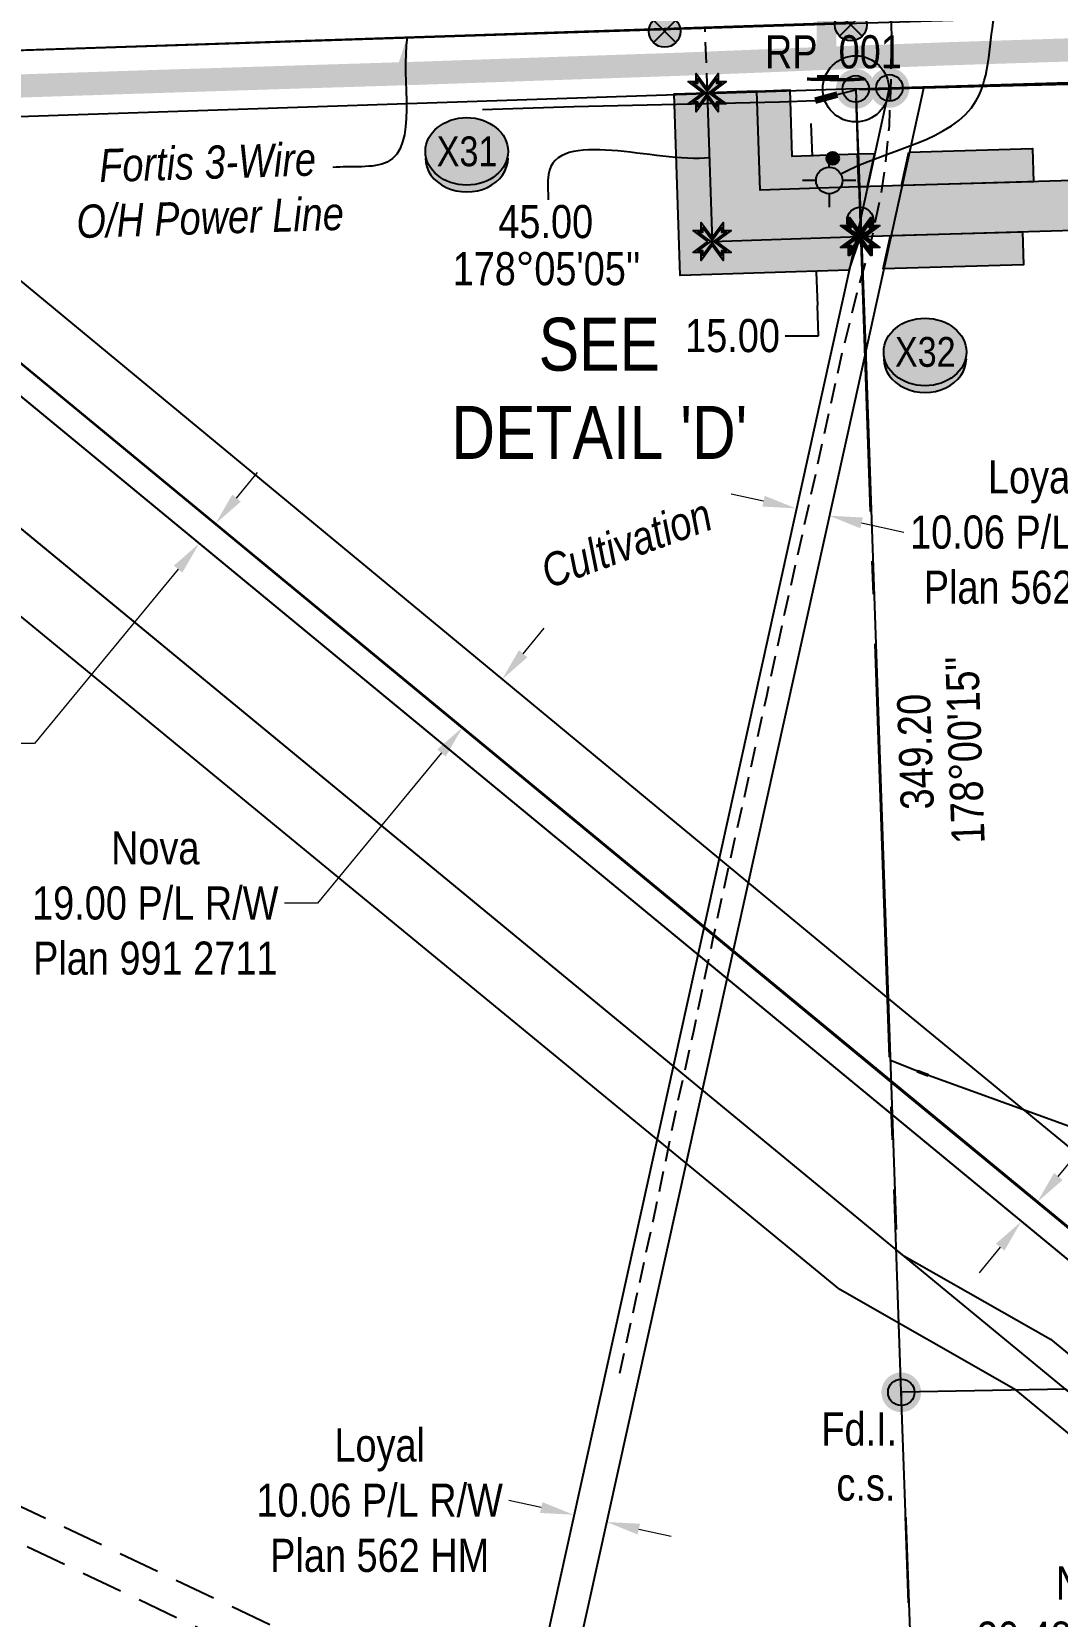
# Model space of a CAD drawing. Extents: x 675835 to 685285, y 5733153 to 5738077.
# Drawn here: x 676602.8 to 676912.8, y 5734398.7 to 5734877.5 of the extents above; entities that cross this region are included whole.
import ezdxf
from ezdxf.enums import TextEntityAlignment as Align

# ---------------------------------------------------------------- set-up
doc = ezdxf.new("R2010")
doc.units = 0
doc.header["$LTSCALE"] = 5
doc.header["$PDMODE"] = 34
doc.header["$PDSIZE"] = 0.03
for name, pattern in [('foc-FLOWLINE', [3.75, 2.5, -1.25]), ('foc-QUARTERLINE', [33, 25, -3, 2, -3]), ('foc-TIELINE', [1.875, 1.25, -0.625]), ('UG_PIPE', [1.875, 1.25, -0.625])]:
    doc.linetypes.add(name, pattern=pattern)
doc.layers.get('Defpoints').update_dxf_attribs({"color": 9})
for name, color, linetype in [('35', 37, 'Continuous'), ('AS-FENCE', 48, 'foc-FENCE'), ('AS-PIPE-UG', 44, 'UG_PIPE'), ('AS-POWER', 104, 'foc-POWER'), ('AS-POWER-EXISTING-PP', 72, 'Continuous'), ('AS-ROADS', 254, 'Continuous'), ('C-FLOWLINE', 13, 'foc-FLOWLINE'), ('C-RW', 13, 'Continuous'), ('DETAIL-T', 7, 'Continuous'), ('F-RW', 190, 'Continuous'), ('F-WS-S', 8, 'Continuous'), ('L-BD', 7, 'Continuous'), ('L-BD1', 253, 'Continuous'), ('L-MON', 1, 'Continuous'), ('L-MON-T', 1, 'Continuous'), ('L-SEC', 7, 'Continuous'), ('L-SECQ', 8, 'foc-QUARTERLINE'), ('L-TIE', 7, 'foc-TIELINE'), ('P-CROSSINGS', 250, 'Continuous'), ('P-PROPOSED', 10, 'Continuous'), ('P-PROPOSED-H', 21, 'Continuous'), ('P-TEMP-H4', 41, 'Continuous'), ('P-TEMP-H5', 41, 'Continuous'), ('P-TEMP_WORKSPACE4', 46, 'Continuous'), ('P-TEMP_WORKSPACE5', 46, 'Continuous'), ('P-TXT', 4, 'Continuous')]:
    doc.layers.add(name, color=color, linetype=linetype)
for name, color, linetype, lineweight in [('AS-GENERAL', 48, 'Continuous', 18), ('C-RW-T', 13, 'Continuous', 9), ('F-RW-T', 190, 'Continuous', 9), ('F-VCE-T', 190, 'Continuous', 9), ('T-TEXT', 48, 'Continuous', 18)]:
    doc.layers.add(name, color=color, linetype=linetype, lineweight=lineweight)
doc.layers.add('AS-STRUCTURE', color=7, linetype='Continuous', lineweight=30, true_color=0x595959)
doc.layers.add('AS-STRUCTURE-H', color=7, linetype='Continuous', true_color=0xa8a8a8)
doc.styles.add('80', font='ARIALN.TTF', dxfattribs={"height": 10})
doc.styles.add('80CG', font='ARIALN.TTF', dxfattribs={"height": 10})
doc.styles.add('80L', font='ARIALN.TTF', dxfattribs={"height": 10})
doc.styles.add('80LS', font='ARIALNI.TTF', dxfattribs={"height": 10})
doc.styles.add('Crossing', font='ARIALN.TTF', dxfattribs={"height": 10})
doc.styles.add('foc-LtypeFont', font='ARIALN.TTF', dxfattribs={"height": 7.35})
doc.linetypes.add('foc-FENCE', pattern='A,10,-1,["X",foc-LtypeFont,S=0.2,R=0,X=-0.625,Y=-0.75],-1.24', length=12.24)
doc.linetypes.add('foc-POWER', pattern='A,6,-1,["P",foc-LtypeFont,S=0.2,R=0,X=-0.625,Y=-0.75],-1.24,4', length=12.24)
doc.linetypes.add('foc-POWER-NOLINE', pattern='A,0,-4,["P",foc-LtypeFont,S=0.2,R=0,X=-0.625,Y=-0.75],-8.24', length=12.24)
doc.dimstyles.new('Compass 5 000', dxfattribs={"dimscale": 5, "dimtxt": 9, "dimasz": 2, "dimexe": 0.2, "dimexo": 0.0625, "dimgap": 0.5, "dimtad": 0, "dimtih": 1, "dimtoh": 1, "dimzin": 0, "dimdsep": 46, "dimtxsty": '80CG', "dimcen": 0.1, "dimse1": 1, "dimse2": 1, "dimclrd": 256, "dimclrt": 256, "dimaunit": 1, "dimadec": 4, "dimazin": 0, "dimtfac": 0.06, "dimtofl": 0, "dimtmove": 0, "dimatfit": 1, "dimfxl": 0.2, "dimtolj": 1, "dimtzin": 0, "dimlwd": -1, "dimarcsym": 0})

# ---------------------------------------------------------------- blocks, each defined once
blk = doc.blocks.new('*D410')
at = {"layer": 'Defpoints', "color": 0, "transparency": 16777216}
for p in [(676906.77, 5734523.84), (676925.7, 5734508.26), (676920.83, 5734502.34)]:
    blk.add_point(p, dxfattribs=at)
at = {"layer": 'F-VCE-T', "transparency": 16777216}
for p, q in [((676913.13, 5734531.56), (676932.09, 5734554.59)), ((676932.09, 5734554.59), (676942.09, 5734554.59)), ((676895.54, 5734510.2), (676889.19, 5734502.48))]:
    blk.add_line(p, q, dxfattribs=at)
for points in [[(676911.84, 5734532.62), (676914.42, 5734530.5), (676906.77, 5734523.84)], [(676894.26, 5734511.26), (676896.83, 5734509.14), (676901.9, 5734517.92)]]:
    blk.add_solid(points, dxfattribs=at)
at = {"layer": 'F-VCE-T', "transparency": 16777216, "insert": (676978.34, 5734554.59), "char_height": 10, "attachment_point": 5, "style": '80CG'}
blk.add_mtext('\\A1;Nova\\P7.62 P/L R/W\\PPlan 373 LK', dxfattribs=at)
blk = doc.blocks.new('*D418')
at = {"layer": 'Defpoints', "color": 0, "transparency": 16777216}
for p in [(676992.06, 5734443.52), (677007.32, 5734430.95), (676972.68, 5734419.99)]:
    blk.add_point(p, dxfattribs=at)
at = {"layer": 'F-RW-T', "transparency": 16777216}
for p, q in [((677013.68, 5734438.67), (677020.04, 5734446.39)), ((676981.59, 5734399.7), (676975.24, 5734391.98)), ((676975.24, 5734391.98), (676965.24, 5734391.98))]:
    blk.add_line(p, q, dxfattribs=at)
for points in [[(677012.39, 5734439.73), (677014.97, 5734437.61), (677007.32, 5734430.95)], [(676980.31, 5734400.76), (676982.88, 5734398.64), (676987.95, 5734407.42)]]:
    blk.add_solid(points, dxfattribs=at)
at = {"layer": 'F-RW-T', "transparency": 16777216, "insert": (676925.76, 5734391.98), "char_height": 10, "attachment_point": 5, "style": '80CG'}
blk.add_mtext('\\A1;Nova\\P30.48 P/L R/W\\PPlan 3318 JK', dxfattribs=at)
blk = doc.blocks.new('*D427')
at = {"layer": 'C-RW-T', "transparency": 16777216}
for p, q in [((676824.02, 5734735.62), (676814.26, 5734737.79)), ((676853.63, 5734729.07), (676866.47, 5734726.23))]:
    blk.add_line(p, q, dxfattribs=at)
for points in [[(676824.38, 5734737.25), (676823.66, 5734734), (676833.79, 5734733.46)], [(676853.99, 5734730.7), (676853.27, 5734727.44), (676843.87, 5734731.23)]]:
    blk.add_solid(points, dxfattribs=at)
at = {"layer": 'Defpoints', "color": 0, "transparency": 16777216}
for p in [(676834.39, 5734736.19), (676843.87, 5734731.23), (676844.47, 5734733.96)]:
    blk.add_point(p, dxfattribs=at)
at = {"layer": 'C-RW-T', "transparency": 16777216, "insert": (676905.56, 5734726.23), "char_height": 10, "attachment_point": 5, "style": '80CG'}
blk.add_mtext('\\A1;Loyal\\P10.06 P/L R/W\\PPlan 562 HM', dxfattribs=at)
blk = doc.blocks.new('fdia')
at = {"color": 255, "const_width": 1}
blk.add_lwpolyline([(-0.5, 0, 1), (0.5, 0, 1)], format="xyb", close=True, dxfattribs=at)
blk = doc.blocks.new('Fdiaa')
blk.add_blockref('fdia', (0, 0))
blk = doc.blocks.new('fdib')
at = {"color": 1, "const_width": 1.6}
blk.add_lwpolyline([(-0.4, 0, 1), (0.4, 0, 1)], format="xyb", close=True, dxfattribs=at)
at = {"color": 1}
blk.add_circle((0, 0), 0.8, dxfattribs=at)
blk = doc.blocks.new('Fdibb')
blk.add_blockref('fdib', (0, 0))
blk = doc.blocks.new('fdicc')
for name in ['Fdibb', 'Fdiaa']:
    blk.add_blockref(name, (0, 0))
blk = doc.blocks.new('FDI')
blk.add_blockref('fdicc', (0, 0))
blk = doc.blocks.new('*D591')
at = {"layer": 'C-RW-T', "transparency": 16777216}
for p, q in [((676756.82, 5734431.51), (676747.05, 5734433.67)), ((676786.31, 5734424.99), (676796.07, 5734422.84))]:
    blk.add_line(p, q, dxfattribs=at)
for points in [[(676757.18, 5734433.14), (676756.46, 5734429.88), (676766.58, 5734429.35)], [(676786.67, 5734426.62), (676785.95, 5734423.37), (676776.54, 5734427.15)]]:
    blk.add_solid(points, dxfattribs=at)
at = {"layer": 'Defpoints', "color": 0, "transparency": 16777216}
for p in [(676766.58, 5734429.35), (676765.41, 5734424.04), (676775.37, 5734421.84)]:
    blk.add_point(p, dxfattribs=at)
at = {"layer": 'C-RW-T', "transparency": 16777216, "insert": (676707.97, 5734433.67), "char_height": 10, "attachment_point": 5, "style": '80CG'}
blk.add_mtext('\\A1;Loyal\\P10.06 P/L R/W\\PPlan 562 HM', dxfattribs=at)
blk = doc.blocks.new('*D592')
at = {"layer": 'Defpoints', "color": 0, "transparency": 16777216}
for p in [(676738.1, 5734687.46), (676726.13, 5734672.93), (676733.01, 5734667.26)]:
    blk.add_point(p, dxfattribs=at)
at = {"layer": 'F-RW-T', "transparency": 16777216}
for p, q in [((676751.34, 5734689.51), (676757.7, 5734697.23)), ((676726.65, 5734659.55), (676689.22, 5734614.14)), ((676689.22, 5734614.14), (676679.22, 5734614.14))]:
    blk.add_line(p, q, dxfattribs=at)
for points in [[(676750.06, 5734690.57), (676752.63, 5734688.45), (676744.98, 5734681.79)], [(676725.36, 5734660.61), (676727.93, 5734658.49), (676733.01, 5734667.26)]]:
    blk.add_solid(points, dxfattribs=at)
at = {"layer": 'F-RW-T', "transparency": 16777216, "insert": (676640.13, 5734614.14), "char_height": 10, "attachment_point": 5, "style": '80CG'}
blk.add_mtext('\\A1;Nova\\P19.00 P/L R/W\\PPlan 991 2711', dxfattribs=at)
blk = doc.blocks.new('*D593')
at = {"layer": 'Defpoints', "color": 0, "transparency": 16777216}
for p in [(676653.38, 5734722.82), (676674.86, 5734715.2), (676669.91, 5734709.2)]:
    blk.add_point(p, dxfattribs=at)
at = {"layer": 'F-RW-T', "transparency": 16777216}
for p, q in [((676664.68, 5734736.54), (676671.04, 5734744.25)), ((676647.02, 5734715.1), (676603.61, 5734662.4)), ((676603.61, 5734662.4), (676593.61, 5734662.4))]:
    blk.add_line(p, q, dxfattribs=at)
for points in [[(676663.4, 5734737.6), (676665.97, 5734735.48), (676658.33, 5734728.82)], [(676645.74, 5734716.16), (676648.31, 5734714.04), (676653.38, 5734722.82)]]:
    blk.add_solid(points, dxfattribs=at)
at = {"layer": 'F-RW-T', "transparency": 16777216, "insert": (676557.36, 5734662.4), "char_height": 10, "attachment_point": 5, "style": '80CG'}
blk.add_mtext('\\A1;Nova\\P7.62 P/L R/W\\PPlan 373 LK', dxfattribs=at)
blk = doc.blocks.new('*D594')
at = {"layer": 'Defpoints', "color": 0, "transparency": 16777216}
for p in [(676565.01, 5734755.71), (676614.48, 5734754.86), (676594.9, 5734731.09)]:
    blk.add_point(p, dxfattribs=at)
at = {"layer": 'F-RW-T', "transparency": 16777216}
for p, q in [((676590.94, 5734787.2), (676597.3, 5734794.92)), ((676558.65, 5734747.99), (676533.02, 5734716.86)), ((676533.02, 5734716.86), (676523.02, 5734716.86))]:
    blk.add_line(p, q, dxfattribs=at)
for points in [[(676589.66, 5734788.26), (676592.23, 5734786.14), (676584.59, 5734779.48)], [(676557.36, 5734749.05), (676559.94, 5734746.93), (676565.01, 5734755.71)]]:
    blk.add_solid(points, dxfattribs=at)
at = {"layer": 'F-RW-T', "transparency": 16777216, "insert": (676483.55, 5734716.86), "char_height": 10, "attachment_point": 5, "style": '80CG'}
blk.add_mtext('\\A1;Nova\\P30.48 P/L R/W\\PPlan 3318 JK', dxfattribs=at)
blk = doc.blocks.new('TEMP')
h = blk.add_hatch(color=255)
h.dxf.hatch_style = 1
h.paths.add_polyline_path([(0, 0.251), (-0.666, 1.152), (-0.666, 0.666), (-1.152, 0.666), (-0.251, 0), (-1.152, -0.666), (-0.666, -0.666), (-0.666, -1.152), (0, -0.251), (0.666, -1.152), (0.666, -0.666), (1.152, -0.666), (0.251, 0), (1.152, 0.666), (0.666, 0.666), (0.666, 1.152)])
h.paths.add_polyline_path([(0.566, 0.849), (0.566, 0.566), (0.849, 0.566), (0.083, 0), (0.849, -0.566), (0.566, -0.566), (0.566, -0.849), (0, -0.083), (-0.566, -0.849), (-0.566, -0.566), (-0.849, -0.566), (-0.083, 0), (-0.849, 0.566), (-0.566, 0.566), (-0.566, 0.849), (0, 0.083)], flags=16)
h = blk.add_hatch(color=1)
h.dxf.hatch_style = 1
h.paths.add_polyline_path([(0, 0.083), (-0.566, 0.849), (-0.566, 0.566), (-0.849, 0.566), (-0.083, 0), (-0.849, -0.566), (-0.566, -0.566), (-0.566, -0.849), (0, -0.083), (0.566, -0.849), (0.566, -0.566), (0.849, -0.566), (0.083, 0), (0.849, 0.566), (0.566, 0.566), (0.566, 0.849)])
at = {"color": 1}
for p, q in [((-0.083, 0), (0.083, 0)), ((0, 0.083), (0, -0.083))]:
    blk.add_line(p, q, dxfattribs=at)
at = {"color": 255, "flags": 128}
blk.add_lwpolyline([(-0.251, 0), (-1.152, 0.666), (-0.666, 0.666), (-0.666, 1.152), (0, 0.251), (0.666, 1.152), (0.666, 0.666), (1.152, 0.666), (0.251, 0), (1.152, -0.666), (0.666, -0.666), (0.666, -1.152), (0, -0.251), (-0.666, -1.152), (-0.666, -0.666), (-1.152, -0.666)], close=True, dxfattribs=at)
at = {"color": 1, "flags": 128}
blk.add_lwpolyline([(-0.083, 0), (-0.849, 0.566), (-0.566, 0.566), (-0.566, 0.849), (0, 0.083), (0.566, 0.849), (0.566, 0.566), (0.849, 0.566), (0.083, 0), (0.849, -0.566), (0.566, -0.566), (0.566, -0.849), (0, -0.083), (-0.566, -0.849), (-0.566, -0.566), (-0.849, -0.566)], close=True, dxfattribs=at)
blk = doc.blocks.new('POWERPOLE')
h = blk.add_hatch(color=255)
edge = h.paths.add_edge_path()
edge.add_arc((0, 0), 0.96, 0, 360)
at = {"linetype": 'Continuous'}
for p, q in [((0.679, -0.679), (-0.679, 0.679)), ((-0.679, -0.679), (0.679, 0.679))]:
    blk.add_line(p, q, dxfattribs=at)
blk.add_circle((0, 0), 0.96, dxfattribs=at)
blk = doc.blocks.new('xing2')
h = blk.add_hatch(color=50)
h.dxf.hatch_style = 1
edge = h.paths.add_edge_path()
edge.add_ellipse((0, 0), major_axis=(-12.5, 0), ratio=0.816297, start_angle=0, end_angle=360)
h = blk.add_hatch(color=250)
h.dxf.hatch_style = 1
edge = h.paths.add_edge_path()
edge.add_ellipse((0, -2.05), major_axis=(-12.5, 0), ratio=0.816297, start_angle=0, end_angle=180)
edge.add_line((12.5, -2.05), (12.5, 0))
edge.add_ellipse((0, 0), major_axis=(-12.5, 0), ratio=0.816297, start_angle=0, end_angle=180, ccw=False)
edge.add_line((-12.5, 0), (-12.5, -2.05))
at = {"color": 250}
blk.add_ellipse((0, 0), major_axis=(-12.5, 0), ratio=0.816297, dxfattribs=at)
blk.add_ellipse((0, -2.05), major_axis=(-12.5, 0), ratio=0.816297, start_param=0, end_param=3.141593, dxfattribs=at)
at = {"color": 250, "style": 'Crossing'}
blk.add_attdef('CROSSING', text='', height=9, dxfattribs=at).set_placement((0.09, 0.02), align=Align.MIDDLE_CENTER)
at = {"color": 250, "style": 'Crossing', "flags": 1}
for tag, p in [('OWNER', (0.09, -12.49)), ('DESCRIPTION', (0.09, -25.77)), ('LOCATION', (0.09, -39.3)), ('DWG_REF', (0.09, -52.84))]:
    blk.add_attdef(tag, text='', height=9, dxfattribs=at).set_placement(p, align=Align.MIDDLE_CENTER)
blk = doc.blocks.new('*D701')
at = {"layer": 'Defpoints', "color": 0, "transparency": 16777216}
for p in [(676829.47, 5734829.46), (676829.98, 5734814.48), (676839.61, 5734814.8)]:
    blk.add_point(p, dxfattribs=at)
at = {"layer": 'P-TXT', "transparency": 16777216}
for p, q in [((676838.78, 5734839.78), (676838.44, 5734849.77)), ((676839.95, 5734804.8), (676840.28, 5734794.81)), ((676840.59, 5734785.61), (676840.28, 5734794.81)), ((676830.59, 5734785.61), (676840.59, 5734785.61))]:
    blk.add_line(p, q, dxfattribs=at)
for points in [[(676840.44, 5734839.84), (676837.11, 5734839.72), (676839.11, 5734829.78)], [(676841.61, 5734804.86), (676838.28, 5734804.75), (676839.61, 5734814.8)]]:
    blk.add_solid(points, dxfattribs=at)
at = {"layer": 'P-TXT', "transparency": 16777216, "insert": (676814.65, 5734785.61), "char_height": 10, "attachment_point": 5, "style": '80CG'}
blk.add_mtext('\\A1;15.00', dxfattribs=at)
blk = doc.blocks.new('GABD')
for p, q in [((0, 0.808), (0, 1.616)), ((-0.808, 0), (-1.616, 0)), ((1.616, 0), (0.808, 0)), ((0, -0.808), (0, -1.616))]:
    blk.add_line(p, q)
blk.add_circle((0, 0), 0.8)

msp = doc.modelspace()

# ---------------------------------------------------------------- hatches: boundary and pattern name
at = {"layer": 'AS-STRUCTURE-H'}
h = msp.add_hatch(color=256, dxfattribs=at)
h.dxf.hatch_style = 1
edge = h.paths.add_edge_path()
edge.add_arc((676844.931, 5734839.229), 1.898, 0, 360)
at = {"layer": 'P-PROPOSED-H'}
h = msp.add_hatch(color=256, dxfattribs=at)
h.dxf.hatch_style = 1
h.paths.add_polyline_path([(677203.004, 5734826.027), (677271.346, 5734283.963), (677357.715, 5734212.782), (677250.888, 5734110.26), (677254.677, 5734001.663), (677269.684, 5734001.663), (677266.11, 5734104.082), (677380.262, 5734213.634), (677285.481, 5734291.748), (677216.179, 5734841.424), (676852.812, 5734830.594), (676822.958, 5734829.596), (676821.956, 5734859.574), (676806.967, 5734859.073), (676808.47, 5734814.106), (676853.188, 5734815.601)])
at = {"layer": 'P-TEMP-H4'}
h = msp.add_hatch(color=256, dxfattribs=at)
h.dxf.hatch_style = 1
h.paths.add_polyline_path([(676852.812, 5734830.594), (676822.958, 5734829.596), (676821.956, 5734859.574), (676831.948, 5734859.908), (676832.616, 5734839.923), (676852.463, 5734840.586)])
h = msp.add_hatch(color=256, dxfattribs=at)
h.dxf.hatch_style = 1
h.paths.add_polyline_path([(676849.793, 5734805.484), (676798.812, 5734803.779), (676796.974, 5734858.739), (676806.967, 5734859.073), (676808.47, 5734814.106), (676853.188, 5734815.601)])
at = {"layer": 'P-TEMP-H5'}
h = msp.add_hatch(color=256, dxfattribs=at)
h.dxf.hatch_style = 1
h.paths.add_polyline_path([(676852.463, 5734840.586), (676857.535, 5734840.738), (676855.324, 5734830.669), (676852.812, 5734830.594)])
h = msp.add_hatch(color=256, dxfattribs=at)
h.dxf.hatch_style = 1
h.paths.add_polyline_path([(676867.9, 5734841.047), (676905.367, 5734842.163), (676905.664, 5734832.169), (676865.689, 5734830.978)])
h = msp.add_hatch(color=256, dxfattribs=at)
h.dxf.hatch_style = 1
h.paths.add_polyline_path([(676862.373, 5734815.875), (676902.348, 5734817.067), (676902.646, 5734807.073), (676860.162, 5734805.807)])

# ---------------------------------------------------------------- linework, layer by layer
at = {"layer": '35', "color": 3}
msp.add_circle((676851.901, 5734860.226), 9.998, dxfattribs=at)
at = {"layer": 'AS-FENCE', "flags": 128}
for points in [[(676852.936, 5734860.111), (676859.316, 5734860.123), (676868.139, 5734860.397), (676899.433, 5734861.269), (676925.114, 5734861.891), (676989.139, 5734863.45), (677025.099, 5734864.445), (677034.335, 5734864.859), (677070.365, 5734865.666)], [(676846.303, 5734858.498), (676851.881, 5734859.981), (676854.857, 5734782.231), (676864.127, 5734515.569)], [(676739.047, 5734853.985), (676766.686, 5734854.859), (676828.878, 5734856.336), (676839.604, 5734856.66)], [(677288.786, 5734481.314), (677220.762, 5734481.26), (677215.409, 5734481.299), (677210.03, 5734481.274), (677180.6, 5734481.254), (677151.524, 5734481.235), (677096.082, 5734481.568), (677036.834, 5734503.013), (676969.711, 5734527.279), (676907.085, 5734550.065), (676873.875, 5734562.099), (676870.417, 5734563.416), (676862.156, 5734566.691)]]:
    msp.add_lwpolyline(points, dxfattribs=at)
for points, const_width in [([(676837.178, 5734863.171), (676846.856, 5734863.003), (676849.612, 5734862.949), (676854.443, 5734863.223)], 1), ([(676839.604, 5734856.66), (676846.303, 5734858.498)], 2)]:
    msp.add_lwpolyline(points, dxfattribs=dict(at, const_width=const_width))
at = {"layer": 'AS-GENERAL', "const_width": 1, "flags": 128}
msp.add_lwpolyline([(676870.417, 5734563.416), (676873.875, 5734562.099)], dxfattribs=at)
at = {"layer": 'AS-PIPE-UG', "flags": 128}
msp.add_lwpolyline([(676814.115, 5736540.531), (676816.02, 5736478.282), (676816.71, 5736442.708), (676824.309, 5736168.098), (676829.994, 5735963.961), (676835.063, 5735802.133), (676849.211, 5735373.003), (676857.807, 5735073.321), (676861.942, 5734901.241), (676862.704, 5734876.22), (676862.477, 5734863.374), (676861.969, 5734848.945), (676860.839, 5734837.226), (676859.35, 5734827.517), (676856.191, 5734812.664), (676852.996, 5734801.604), (676847.834, 5734780.962), (676841.693, 5734752.937), (676835.914, 5734726.523), (676830.371, 5734701.823), (676824.88, 5734676.559), (676819.567, 5734652.579), (676813.786, 5734626.772), (676808.825, 5734604.058), (676802.908, 5734575.854), (676797.71, 5734552.672), (676792.801, 5734528.551), (676790.51, 5734517.927), (676785.428, 5734494.731), (676780.355, 5734471.643)], dxfattribs=at)
at = {"layer": 'AS-POWER', "linetype": 'foc-POWER-NOLINE', "flags": 128}
msp.add_lwpolyline([(675925.985, 5734850.067), (676845.685, 5734879.875), (677594.418, 5734903.216), (677656.133, 5734905.142)], dxfattribs=at)
at = {"layer": 'AS-ROADS', "flags": 128}
for points, const_width in [([(675927.172, 5734840.316), (676477.573, 5734857.471), (676517.64, 5734858.655), (676557.929, 5734859.942), (676597.917, 5734861.048), (676638.612, 5734862.397), (676679.373, 5734863.693), (676719.966, 5734864.95), (676760.678, 5734866.363), (676800.721, 5734867.735), (676840.803, 5734869.363), (676880.872, 5734870.867), (676921.026, 5734872.143), (676961.202, 5734873.454), (677001.724, 5734874.493), (677041.742, 5734875.679), (677776.05, 5734898.853)], 6.999), ([(676842.919, 5734870.111), (676843.213, 5734883.818)], 5.999)]:
    msp.add_lwpolyline(points, dxfattribs=dict(at, const_width=const_width))
at = {"layer": 'AS-STRUCTURE'}
msp.add_circle((676844.931, 5734839.229), 1.898, dxfattribs=at)
at = {"layer": 'C-FLOWLINE', "flags": 128}
msp.add_lwpolyline([(676317.425, 5734601.9), (676584.376, 5734427.794), (676726.949, 5734360.227), (676770.536, 5734324.227), (677106.192, 5734076.187), (677122.858, 5734076.38), (676776.706, 5734332.177), (676732.388, 5734368.779), (676589.3, 5734436.592), (676317.039, 5734614.16)], close=True, dxfattribs=at)
at = {"layer": 'C-RW', "flags": 128}
msp.add_lwpolyline([(676665.352, 5733970.524), (676841.686, 5734767.625), (676853.287, 5734820.443), (676862.089, 5734860.518), (676872.457, 5734860.839), (676851.51, 5734765.468), (676675.496, 5733970.637)], dxfattribs=at)
msp.add_lwpolyline([(676915.434, 5734467.3), (676865.642, 5734466.34), (676879.933, 5734072.917), (677282.039, 5734077.779), (677278.902, 5734167.94), (677221.088, 5734215.757)], close=True, dxfattribs=at)
at = {"layer": 'F-RW', "flags": 128}
msp.add_lwpolyline([(676541.558, 5734849.929), (676862.249, 5734584.846), (677040.546, 5734438.421), (677170.094, 5734367.943, 0.0038652), (677260.105, 5734293.22), (677392.677, 5734183.96), (677413.913, 5734166.949), (677431.317, 5734148.147), (677508.27, 5734038.938), (677692.154, 5733867.095), (677693.114, 5733840.154), (677447.228, 5734069.888), (677406.137, 5734128.131), (677391.583, 5734143.806), (677372.329, 5734159.27), (677294.054, 5734223.781), (677194.348, 5734305.954), (677151.996, 5734341.424), (677082.827, 5734378.875), (676863.16, 5734559.529), (676512.55, 5734848.991)], format="xyb", close=True, dxfattribs=at)
for points in [[(676454.064, 5734847.044), (676865.919, 5734507.915), (676910.785, 5734482.427), (677121.99, 5734308.543), (677319.182, 5734145.938), (677333.324, 5734134.324), (677363.91, 5734095.571), (677364.977, 5734094.218), (677417.547, 5734045.563), (677587.765, 5733833.088), (677697.128, 5733725.696), (677698.722, 5733683.639), (677566.159, 5733813.707), (677319.825, 5734120.881), (676900.427, 5734466.971), (676847.058, 5734497.421), (676422.606, 5734846.024)], [(676500.918, 5734848.479), (677364.067, 5734137.19), (677693.465, 5733829.402), (677694.979, 5733786.305), (677343.936, 5734114.264), (676453.911, 5734847.192)], [(676500.685, 5734848.611), (676512.55, 5734848.991), (677369.108, 5734142.915), (677447.228, 5734069.888), (677693.114, 5733840.154), (677693.465, 5733829.402), (677364.067, 5734137.19), (677135.809, 5734325.376)]]:
    msp.add_lwpolyline(points, close=True, dxfattribs=at)
at = {"layer": 'L-SEC', "flags": 128}
for points in [[(676851.901, 5734860.226), (677656.866, 5734884.217)], [(676851.201, 5734880.33), (676046.503, 5734853.424)], [(676851.901, 5734860.226), (676047.197, 5734833.319)]]:
    msp.add_lwpolyline(points, dxfattribs=at)
at = {"layer": 'L-TIE'}
msp.add_line((676807.059, 5734858.727), (676806.36, 5734878.831), dxfattribs=at)
at = {"layer": 'P-TEMP_WORKSPACE4'}
for points in [[(676852.812, 5734830.594), (676822.958, 5734829.596), (676821.956, 5734859.574), (676831.948, 5734859.908), (676832.616, 5734839.923), (676852.463, 5734840.586)], [(676849.793, 5734805.484), (676798.812, 5734803.779), (676796.974, 5734858.739), (676806.967, 5734859.073), (676808.47, 5734814.106), (676853.188, 5734815.601)]]:
    msp.add_lwpolyline(points, close=True, dxfattribs=at)
at = {"layer": 'P-TEMP_WORKSPACE5'}
for points in [[(676852.463, 5734840.586), (676857.535, 5734840.738), (676855.324, 5734830.669), (676852.812, 5734830.594)], [(676867.9, 5734841.047), (676905.367, 5734842.163), (676905.664, 5734832.169), (676865.689, 5734830.978)], [(676862.373, 5734815.875), (676902.348, 5734817.067), (676902.646, 5734807.073), (676860.162, 5734805.807)]]:
    msp.add_lwpolyline(points, close=True, dxfattribs=at)

# ---------------------------------------------------------------- block references
at = {"layer": 'AS-POWER-EXISTING-PP', "xscale": 5.000000000000043, "yscale": 5.000000000000043, "zscale": 5.000000000000043}
for p in [(676850.41, 5734879.537), (676794.117, 5734877.591)]:
    msp.add_blockref('POWERPOLE', p, dxfattribs=at)
at = {"layer": 'F-WS-S', "xscale": 4.999109, "yscale": 4.999109, "zscale": 4.999109}
msp.add_blockref('GABD', (676843.878, 5734832.547), dxfattribs=at)
at = {"layer": 'L-MON'}
for name, p, xscale, yscale, zscale in [('TEMP', (676806.967, 5734859.073), 4.999077600000007, 4.999077600000007, 4.999077600000007), ('FDI', (676851.901, 5734860.226), 4.999077600000007, 4.999077600000007, 4.999077600000007), ('FDI', (676862.089, 5734860.518), 4.999077600000007, 4.999077600000007, 4.999077600000007), ('FDI', (676853.257, 5734820.442), 4.999077600000007, 4.999077600000007, 4.999077600000007), ('TEMP', (676853.021, 5734815.596), 4.999077600000004, 4.999077600000004, 4.999077600000004), ('TEMP', (676853.455, 5734815.609), 4.999077600000007, 4.999077600000007, 4.999077600000007), ('TEMP', (676808.47, 5734814.106), 4.999077600000007, 4.999077600000007, 4.999077600000007)]:
    msp.add_blockref(name, p, dxfattribs=dict(at, xscale=xscale, yscale=yscale, zscale=zscale))
at = {"layer": 'P-CROSSINGS', "xscale": 0.9998155200000008, "yscale": 0.9998155200000008, "zscale": 0.9998155200000008}
for p, values in [((676734.291, 5734841.332), {'CROSSING': 'X31'}), ((676872.827, 5734780.721), {'CROSSING': 'X32'})]:
    msp.add_blockref('xing2', p, dxfattribs=at).add_auto_attribs(values)

# ---------------------------------------------------------------- texts
at = {"layer": '35', "color": 3, "style": '80'}
msp.add_attdef('RP_001', (676824.441, 5734866.426), 'RP', height=9.9982, dxfattribs=at)
at = {"layer": 'DETAIL-T', "color": 3, "insert": (676774.367, 5734769.733), "char_height": 15.9942, "width": 109.86608, "attachment_point": 5, "style": '80CG'}
msp.add_mtext("SEE\\PDETAIL 'D'", dxfattribs=at)
at = {"layer": 'L-BD', "style": '80L'}
for s, height, p in [("178°00'15''", 9.99816, (676884.899, 5734660.432)), ('349.20', 9.9982, (676869.911, 5734659.91))]:
    msp.add_text(s, height=height, rotation=91.9953, dxfattribs=at).set_placement(p, align=Align.MIDDLE)
at = {"layer": 'L-BD1', "style": '80L'}
for s, height, p in [('45.00', 9.9982, (676758.164, 5734820.138)), ("178°05'05''", 9.99816, (676758.401, 5734805.893))]:
    msp.add_text(s, height=height, dxfattribs=at).set_placement(p, align=Align.MIDDLE)
at = {"layer": 'T-TEXT', "style": '80LS'}
msp.add_text('Cultivation', height=9.99822, rotation=20, dxfattribs=at).set_placement((676782.52, 5734722.981), align=Align.MIDDLE_CENTER)

# ---------------------------------------------------------------- dimensions: what is measured, and where the dimension line sits
at = {"layer": 'C-RW-T'}
dim = msp.add_linear_dim(base=(676843.87, 5734731.23), p1=(676834.392, 5734736.193), p2=(676844.474, 5734733.96), angle=347.51557, text='Loyal\\P10.06 P/L R/W\\PPlan 562 HM', dimstyle='Compass 5 000', dxfattribs=at)
dim.commit()
dim.dimension.update_dxf_attribs({"geometry": '*D427', "text_midpoint": (676905.557, 5734726.226), "dimtype": 161})
dim = msp.add_aligned_dim(p1=(676775.367, 5734421.836), p2=(676765.408, 5734424.037), distance=-5.444, text='Loyal\\P10.06 P/L R/W\\PPlan 562 HM', dimstyle='Compass 5 000', dxfattribs=at)
dim.commit()
dim.dimension.update_dxf_attribs({"geometry": '*D591', "text_midpoint": (676707.968, 5734433.669)})
at = {"layer": 'F-RW-T'}
for base, p1, p2, angle, text, picture, middle in [((676565.008, 5734755.705), (676614.481, 5734754.863), (676594.902, 5734731.088), 230.52881, 'Nova\\P30.48 P/L R/W\\PPlan 3318 JK', '*D594', (676483.551, 5734716.863)), ((676653.381, 5734722.815), (676674.858, 5734715.198), (676669.913, 5734709.196), 230.51722, 'Nova\\P7.62 P/L R/W\\PPlan 373 LK', '*D593', (676557.358, 5734662.4)), ((676733.007, 5734667.265), (676738.105, 5734687.463), (676726.128, 5734672.935), 230.50062, 'Nova\\P19.00 P/L R/W\\PPlan 991 2711', '*D592', (676640.131, 5734614.142)), ((677007.323, 5734430.947), (676972.684, 5734419.987), (676992.059, 5734443.516), 50.53063, 'Nova\\P30.48 P/L R/W\\PPlan 3318 JK', '*D418', (676925.764, 5734391.978))]:
    dim = msp.add_linear_dim(base=base, p1=p1, p2=p2, angle=angle, text=text, dimstyle='Compass 5 000', dxfattribs=at)
    dim.commit()
    dim.dimension.update_dxf_attribs({"geometry": picture, "text_midpoint": middle, "dimtype": 161})
at = {"layer": 'F-VCE-T'}
dim = msp.add_linear_dim(base=(676906.774, 5734523.842), p1=(676920.828, 5734502.338), p2=(676925.701, 5734508.256), angle=50.53111, text='Nova\\P7.62 P/L R/W\\PPlan 373 LK', dimstyle='Compass 5 000', dxfattribs=at)
dim.commit()
dim.dimension.update_dxf_attribs({"geometry": '*D410', "text_midpoint": (676978.343, 5734554.588), "dimtype": 161})
at = {"layer": 'P-TXT'}
dim = msp.add_linear_dim(base=(676839.612, 5734814.798), p1=(676829.475, 5734829.463), p2=(676829.976, 5734814.476), angle=271.91504, text='15.00', dimstyle='Compass 5 000', override={"dimtmove": 1}, dxfattribs=at)
dim.commit()
dim.dimension.update_dxf_attribs({"geometry": '*D701', "text_midpoint": (676838.186, 5734785.614), "dimtype": 161})

# ---------------------------------------------------------------- leaders
at = {"layer": 'F-WS-S', "path_type": 1}
msp.add_leader([(676847.399, 5734834.576), (676888.343, 5734856.666), (676894.081, 5734883.809)], dimstyle='Compass 5 000', override={"dimgap": 0.5, "dimtad": 0}, dxfattribs=at)
at = {"layer": 'L-BD1', "path_type": 1}
msp.add_leader([(676807.734, 5734839.37), (676758.965, 5734834.354), (676758.927, 5734826.669)], dimstyle='Compass 5 000', override={"dimgap": 0.5, "dimtad": 0}, dxfattribs=at)

# ---------------------------------------------------------------- next in the draw order: texts
at = {"layer": 'AS-POWER', "linetype": 'foc-POWER-NOLINE', "insert": (676615.034, 5734841.761), "char_height": 10, "attachment_point": 1, "rotation": 1.78499, "style": '80L', "bg_fill": 3, "box_fill_scale": 1.2, "bg_fill_color": 256, "bg_fill_transparency": 0}
msp.add_mtext_dynamic_manual_height_columns('\\pi7.9797;{\\fArial Narrow|b0|i1|c0|p34;Fortis 3-Wire \\P\\pi0.57524;O/H Power Line}', width=80.67299, gutter_width=50, heights=[0], dxfattribs=at)
at = {"layer": 'L-MON-T', "insert": (676840.42, 5734460.25), "char_height": 9.99816, "width": 22.04, "attachment_point": 1, "style": '80L', "bg_fill": 2}
msp.add_mtext('\\pi1.0616;Fd.I. \\P\\pi5.6378;c.s.', dxfattribs=at)

# ---------------------------------------------------------------- next in the draw order: linework, layer by layer
at = {"layer": 'L-SECQ', "flags": 128}
msp.add_lwpolyline([(676879.33, 5734072.91), (676851.901, 5734860.226)], dxfattribs=at)
at = {"layer": 'P-PROPOSED'}
msp.add_lwpolyline([(677203.004, 5734826.027), (677271.346, 5734283.963), (677357.715, 5734212.782), (677250.888, 5734110.26), (677254.677, 5734001.663), (677269.684, 5734001.663), (677266.11, 5734104.082), (677380.262, 5734213.634), (677285.481, 5734291.748), (677216.179, 5734841.424), (676852.812, 5734830.594), (676822.958, 5734829.596), (676821.956, 5734859.574), (676806.967, 5734859.073), (676808.47, 5734814.106), (676853.188, 5734815.601)], close=True, dxfattribs=at)

# ---------------------------------------------------------------- next in the draw order: block references
at = {"layer": 'L-MON', "xscale": 4.999077600000007, "yscale": 4.999077600000007, "zscale": 4.999077600000007}
msp.add_blockref('FDI', (676865.642, 5734466.34), dxfattribs=at)

# ---------------------------------------------------------------- next in the draw order: leaders
at = {"layer": 'AS-POWER', "path_type": 1}
msp.add_leader([(676716.283, 5734875.819), (676710.246, 5734838.08), (676693.765, 5734836.46)], dimstyle='Compass 5 000', override={"dimgap": 0.5, "dimtad": 0}, dxfattribs=at)

doc.saveas('drawing.dxf')
